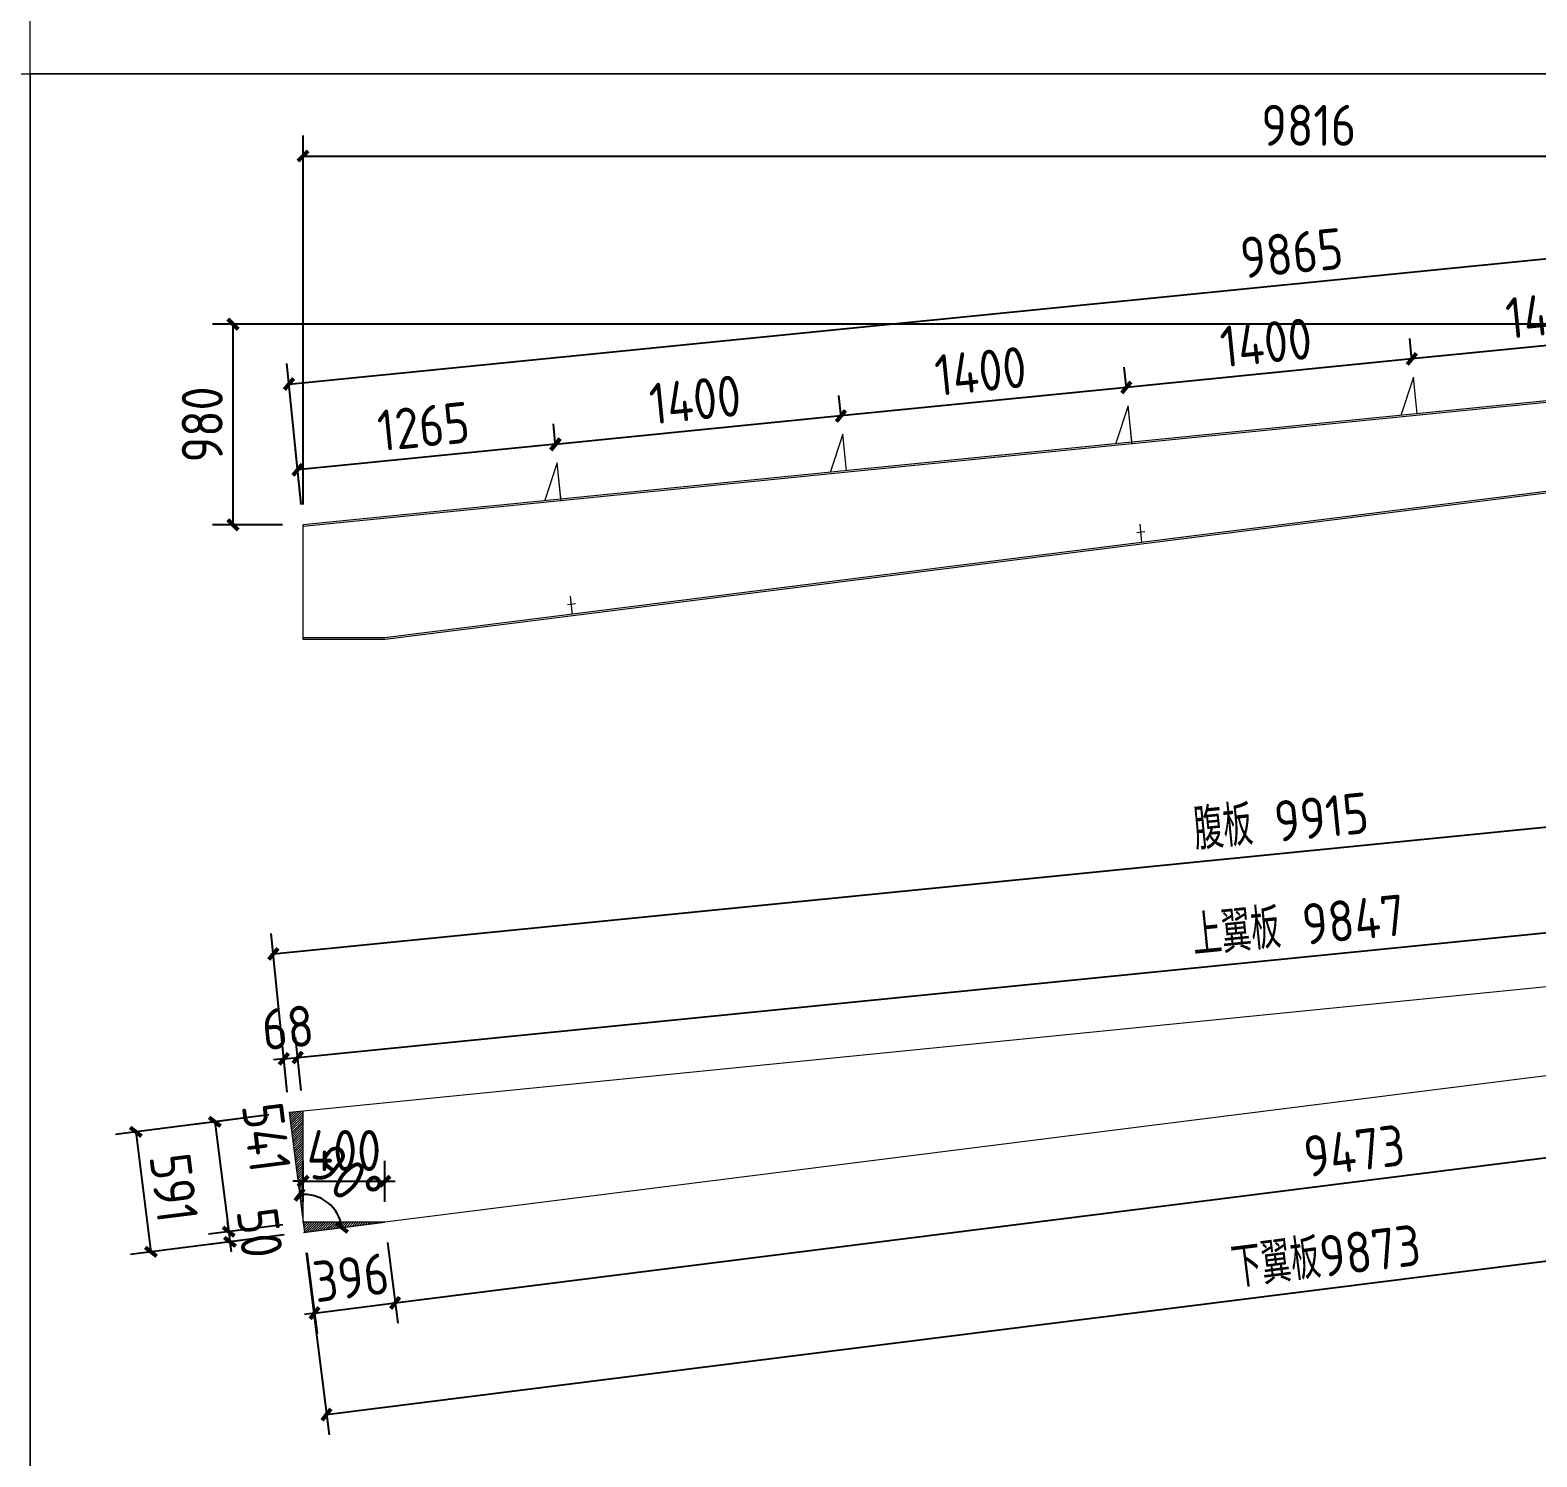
# Model space of a CAD drawing. Extents: x 485428 to 797698, y 56414 to 211814.
# Drawn here: x 763438 to 770791, y 116863 to 123828 of the extents above; entities that cross this region are included whole.
import ezdxf

# ---------------------------------------------------------------- set-up
doc = ezdxf.new("R2010")
doc.units = 0
doc.header["$LTSCALE"] = 1000
doc.header["$MEASUREMENT"] = 0
doc.layers.add('DOTE', color=1, linetype='Continuous')
doc.styles.get("Standard").update_dxf_attribs({"font": 'gbenor.shx', "bigfont": 'gbcbig.shx'})
doc.dimstyles.get("Standard").update_dxf_attribs({"dimscale": 100, "dimtxt": 2, "dimasz": 0.4, "dimexe": 0.5, "dimexo": 1, "dimgap": 0.5, "dimtad": 1, "dimdec": 0, "dimzin": 0, "dimdsep": 46, "dimtxsty": 'Standard', "dimblk": 'ARCHTICK', "dimcen": 0.09, "dimadec": 0, "dimazin": 0, "dimtfac": 1, "dimtdec": 0, "dimtix": 1, "dimtmove": 2, "dimatfit": 3, "dimfxl": 1, "dimtolj": 1, "dimtzin": 0, "dimarcsym": 0})

# ---------------------------------------------------------------- blocks, each defined once
blk = doc.blocks.new('_ArchTick')
at = {"color": 0, "linetype": 'ByBlock', "const_width": 0.4}
blk.add_lwpolyline([(-0.5, -0.5), (0.5, 0.5)], dxfattribs=at)
blk = doc.blocks.new('*D2645')
at = {"color": 3, "lineweight": -2}
for p, q in [((771573, 122372.6), (771564.1, 122461.7)), ((771574.1, 122362.2), (770181, 122222.9)), ((770180, 122233.3), (770171.1, 122322.4))]:
    blk.add_line(p, q, dxfattribs=at)
at = {"layer": 'Defpoints', "color": 0}
for p in [(770181, 122222.9), (771583, 122273.1), (770189.9, 122133.8)]:
    blk.add_point(p, dxfattribs=at)
at = {"color": 3, "lineweight": -2, "xscale": 50, "yscale": 50, "zscale": 50}
for p, rotation in [((771574.1, 122362.2), 5.710593137575612), ((770181, 122222.9), 185.7105931375756)]:
    blk.add_blockref('_ArchTick', p, dxfattribs=dict(at, rotation=rotation))
at = {"color": 0, "lineweight": 15, "insert": (770862.6, 122441.8), "char_height": 200, "attachment_point": 5, "rotation": 5.71059}
blk.add_mtext('\\A1;1400', dxfattribs=at)
blk = doc.blocks.new('*D2646')
at = {"color": 3, "lineweight": -2}
for p, q in [((770180, 122233.3), (770171.1, 122322.4)), ((770181, 122222.9), (768788, 122083.6)), ((768786.9, 122094), (768778, 122183.1))]:
    blk.add_line(p, q, dxfattribs=at)
at = {"layer": 'Defpoints', "color": 0}
for p in [(768788, 122083.6), (770189.9, 122133.8), (768796.9, 121994.5)]:
    blk.add_point(p, dxfattribs=at)
at = {"color": 3, "lineweight": -2, "xscale": 50, "yscale": 50, "zscale": 50}
for p, rotation in [((770181, 122222.9), 5.710593137575612), ((768788, 122083.6), 185.7105931375756)]:
    blk.add_blockref('_ArchTick', p, dxfattribs=dict(at, rotation=rotation))
at = {"color": 0, "lineweight": 15, "insert": (769469.6, 122302.5), "char_height": 200, "attachment_point": 5, "rotation": 5.71059}
blk.add_mtext('\\A1;1400', dxfattribs=at)
blk = doc.blocks.new('*D2647')
at = {"color": 3, "lineweight": -2}
for p, q in [((768786.9, 122094), (768778, 122183.1)), ((768788, 122083.6), (767394.9, 121944.3)), ((767393.9, 121954.7), (767385, 122043.8))]:
    blk.add_line(p, q, dxfattribs=at)
at = {"layer": 'Defpoints', "color": 0}
for p in [(768796.9, 121994.5), (767394.9, 121944.3), (767403.8, 121855.2)]:
    blk.add_point(p, dxfattribs=at)
at = {"color": 3, "lineweight": -2, "xscale": 50, "yscale": 50, "zscale": 50}
for p, rotation in [((768788, 122083.6), 5.710593137575612), ((767394.9, 121944.3), 185.7105931375756)]:
    blk.add_blockref('_ArchTick', p, dxfattribs=dict(at, rotation=rotation))
at = {"color": 0, "lineweight": 15, "insert": (768076.5, 122163.2), "char_height": 200, "attachment_point": 5, "rotation": 5.71059}
blk.add_mtext('\\A1;1400', dxfattribs=at)
blk = doc.blocks.new('*D2648')
at = {"color": 3, "lineweight": -2}
for p, q in [((767393.9, 121954.7), (767385, 122043.8)), ((767394.9, 121944.3), (766001.9, 121805)), ((766000.8, 121815.4), (765991.9, 121904.5))]:
    blk.add_line(p, q, dxfattribs=at)
at = {"layer": 'Defpoints', "color": 0}
for p in [(767403.8, 121855.2), (766001.9, 121805), (766010.8, 121715.9)]:
    blk.add_point(p, dxfattribs=at)
at = {"color": 3, "lineweight": -2, "xscale": 50, "yscale": 50, "zscale": 50}
for p, rotation in [((767394.9, 121944.3), 5.710593137575612), ((766001.9, 121805), 185.7105931375756)]:
    blk.add_blockref('_ArchTick', p, dxfattribs=dict(at, rotation=rotation))
at = {"color": 0, "lineweight": 15, "insert": (766683.5, 122023.9), "char_height": 200, "attachment_point": 5, "rotation": 5.71059}
blk.add_mtext('\\A1;1400', dxfattribs=at)
blk = doc.blocks.new('*D2649')
at = {"color": 3, "lineweight": -2}
for p, q in [((766000.8, 121815.4), (765991.7, 121906.6)), ((764760.1, 121512.5), (764733.2, 121780.8)), ((766001.7, 121807.1), (764743.2, 121681.3))]:
    blk.add_line(p, q, dxfattribs=at)
at = {"layer": 'Defpoints', "color": 0}
for p in [(766010.8, 121715.9), (764743.2, 121681.3), (764770, 121413)]:
    blk.add_point(p, dxfattribs=at)
at = {"color": 3, "lineweight": -2, "xscale": 50, "yscale": 50, "zscale": 50}
for p, rotation in [((766001.7, 121807.1), 5.710593137575612), ((764743.2, 121681.3), 185.7105931375756)]:
    blk.add_blockref('_ArchTick', p, dxfattribs=dict(at, rotation=rotation))
at = {"color": 0, "lineweight": 15, "insert": (765357.5, 121893.4), "char_height": 200, "attachment_point": 5, "rotation": 5.71059}
blk.add_mtext('\\A1;1265', dxfattribs=at)
blk = doc.blocks.new('*D2650')
at = {"color": 3, "lineweight": -2}
for p, q in [((774486, 122392.5), (764328, 122392.5)), ((764428, 122392.5), (764428, 121413)), ((764670, 121413), (764328, 121413))]:
    blk.add_line(p, q, dxfattribs=at)
at = {"layer": 'Defpoints', "color": 0}
for p in [(774586, 122392.5), (764428, 121413), (764770, 121413)]:
    blk.add_point(p, dxfattribs=at)
at = {"color": 3, "lineweight": -2, "xscale": 50, "yscale": 50, "zscale": 50}
for p, rotation in [((764428, 122392.5), 90), ((764428, 121413), 270)]:
    blk.add_blockref('_ArchTick', p, dxfattribs=dict(at, rotation=rotation))
at = {"color": 0, "lineweight": 15, "insert": (764278, 121902.8), "char_height": 200, "attachment_point": 5, "rotation": 90}
blk.add_mtext('\\A1;980', dxfattribs=at)
blk = doc.blocks.new('*D2613')
at = {"color": 3, "lineweight": -2}
for p, q in [((764770, 121513), (764770, 123313.3)), ((774586, 122492.5), (774586, 123313.3)), ((764770, 123213.3), (774586, 123213.3))]:
    blk.add_line(p, q, dxfattribs=at)
at = {"layer": 'Defpoints', "color": 0}
for p in [(774586, 123213.3), (774586, 122392.5), (764770, 121413)]:
    blk.add_point(p, dxfattribs=at)
at = {"color": 3, "lineweight": -2, "xscale": 50, "yscale": 50, "zscale": 50, "rotation": 180}
blk.add_blockref('_ArchTick', (764770, 123213.3), dxfattribs=at)
at = {"color": 3, "lineweight": -2, "xscale": 50, "yscale": 50, "zscale": 50}
blk.add_blockref('_ArchTick', (774586, 123213.3), dxfattribs=at)
at = {"color": 0, "lineweight": 15, "insert": (769678, 123363.3), "char_height": 200, "attachment_point": 5}
blk.add_mtext('\\A1;9816', dxfattribs=at)
blk = doc.blocks.new('*D2614')
at = {"color": 3, "lineweight": -2}
for p, q in [((774576.1, 122492), (774507.5, 123179.4)), ((764701.4, 122100.4), (774517.4, 123079.9)), ((764760.1, 121512.5), (764691.5, 122199.9))]:
    blk.add_line(p, q, dxfattribs=at)
at = {"layer": 'Defpoints', "color": 0}
for p in [(774517.4, 123079.9), (774586, 122392.5), (764770, 121413)]:
    blk.add_point(p, dxfattribs=at)
at = {"color": 3, "lineweight": -2, "xscale": 50, "yscale": 50, "zscale": 50}
for p, rotation in [((774517.4, 123079.9), 5.698456588967893), ((764701.4, 122100.4), 185.6984565889679)]:
    blk.add_blockref('_ArchTick', p, dxfattribs=dict(at, rotation=rotation))
at = {"color": 0, "lineweight": 15, "insert": (769594.5, 122739.4), "char_height": 200, "attachment_point": 5, "rotation": 5.69846}
blk.add_mtext('\\A1;9865', dxfattribs=at)
blk = doc.blocks.new('*D2616')
at = {"color": 0, "lineweight": -2}
blk.add_arc((774609.8, 119198.7), 158.1, 97.20256, 187.18664, dxfattribs=at)
at = {"layer": 'Defpoints', "color": 0}
for p in [(774568, 119529.1), (774514.2, 119324.7), (774609.8, 119198.7), (774568, 119193.5), (765169.5, 118008.4)]:
    blk.add_point(p, dxfattribs=at)
at = {"color": 0, "lineweight": -2, "xscale": 50, "yscale": 50, "zscale": 50}
for p, rotation in [((774589.9, 119355.6), 7.202564799052022), ((774452.9, 119179), 277.1866398519534)]:
    blk.add_blockref('_ArchTick', p, dxfattribs=dict(at, rotation=rotation))
at = {"color": 0, "lineweight": 15, "insert": (774326.8, 119418.3), "char_height": 200, "attachment_point": 5, "rotation": 52.1946}
blk.add_mtext('\\A1;90°', dxfattribs=at)
blk = doc.blocks.new('*D2617')
at = {"color": 3, "lineweight": -2}
for p, q in [((764692.3, 118644.1), (764666.2, 118905.4)), ((764760.1, 118650.9), (764733.9, 118912.2)), ((764676.1, 118805.9), (764626.4, 118800.9)), ((764676.1, 118805.9), (764743.9, 118812.7)), ((764743.9, 118812.7), (764793.6, 118817.7))]:
    blk.add_line(p, q, dxfattribs=at)
at = {"layer": 'Defpoints', "color": 0}
for p in [(764743.9, 118812.7), (764702.2, 118544.6), (764770, 118551.4)]:
    blk.add_point(p, dxfattribs=at)
at = {"color": 3, "lineweight": -2, "xscale": 50, "yscale": 50, "zscale": 50}
for p, rotation in [((764676.1, 118805.9), 5.710593137475294), ((764743.9, 118812.7), 185.7105931374753)]:
    blk.add_blockref('_ArchTick', p, dxfattribs=dict(at, rotation=rotation))
at = {"color": 0, "lineweight": 15, "insert": (764695.1, 118958.6), "char_height": 200, "attachment_point": 5, "rotation": 5.71059}
blk.add_mtext('\\A1;68', dxfattribs=at)
blk = doc.blocks.new('*D2618')
at = {"color": 3, "lineweight": -2}
for p, q in [((774558.1, 119628.6), (774531.7, 119892)), ((764743.9, 118812.7), (774541.7, 119792.5)), ((764760.1, 118650.9), (764733.9, 118912.2))]:
    blk.add_line(p, q, dxfattribs=at)
at = {"layer": 'Defpoints', "color": 0}
for p in [(774541.7, 119792.5), (774568, 119529.1), (764770, 118551.4)]:
    blk.add_point(p, dxfattribs=at)
at = {"color": 3, "lineweight": -2, "xscale": 50, "yscale": 50, "zscale": 50}
for p, rotation in [((774541.7, 119792.5), 5.710593137574898), ((764743.9, 118812.7), 185.7105931375749)]:
    blk.add_blockref('_ArchTick', p, dxfattribs=dict(at, rotation=rotation))
at = {"color": 0, "lineweight": 15, "insert": (769627.2, 119458.4), "char_height": 200, "attachment_point": 5, "rotation": 5.71059}
blk.add_mtext('\\A1;上翼板 9847', dxfattribs=at)
blk = doc.blocks.new('*D2599')
at = {"color": 3, "lineweight": -2}
for p, q in [((774558.1, 119628.6), (774480.9, 120402.1)), ((764625.1, 119318.1), (774490.8, 120302.6)), ((764692.3, 118644.1), (764615.1, 119417.6))]:
    blk.add_line(p, q, dxfattribs=at)
at = {"layer": 'Defpoints', "color": 0}
for p in [(774490.8, 120302.6), (774568, 119529.1), (764702.2, 118544.6)]:
    blk.add_point(p, dxfattribs=at)
at = {"color": 3, "lineweight": -2, "xscale": 50, "yscale": 50, "zscale": 50}
for p, rotation in [((774490.8, 120302.6), 5.698517813264821), ((764625.1, 119318.1), 185.6985178132648)]:
    blk.add_blockref('_ArchTick', p, dxfattribs=dict(at, rotation=rotation))
at = {"color": 0, "lineweight": 15, "insert": (769542.4, 119966.2), "char_height": 200, "attachment_point": 5, "rotation": 5.69852}
blk.add_mtext('\\A1;腹板 9915', dxfattribs=at)
blk = doc.blocks.new('*D2619')
at = {"color": 3, "lineweight": -2}
for p, q in [((765182, 117909.2), (765231.8, 117515.4)), ((764788.8, 117859.5), (764838.6, 117465.7)), ((764826.1, 117564.9), (765219.3, 117614.6)), ((765219.3, 117614.6), (765268.9, 117620.9)), ((764826.1, 117564.9), (764776.5, 117558.7))]:
    blk.add_line(p, q, dxfattribs=at)
at = {"layer": 'Defpoints', "color": 0}
for p in [(764776.3, 117958.7), (765169.5, 118008.4), (765219.3, 117614.6)]:
    blk.add_point(p, dxfattribs=at)
at = {"color": 3, "lineweight": -2, "xscale": 50, "yscale": 50, "zscale": 50}
for p, rotation in [((765219.3, 117614.6), 187.202564799062), ((764826.1, 117564.9), 7.202564799062019)]:
    blk.add_blockref('_ArchTick', p, dxfattribs=dict(at, rotation=rotation))
at = {"color": 0, "lineweight": 15, "insert": (765003.9, 117738.6), "char_height": 200, "attachment_point": 5, "rotation": 7.20256}
blk.add_mtext('\\A1;396', dxfattribs=at)
blk = doc.blocks.new('*D2620')
at = {"color": 3, "lineweight": -2}
for p, q in [((774580.6, 119094.3), (774630, 118703.1)), ((765219.3, 117614.6), (774617.4, 118802.3)), ((765182, 117909.2), (765231.8, 117515.4))]:
    blk.add_line(p, q, dxfattribs=at)
at = {"layer": 'Defpoints', "color": 0}
for p in [(774568, 119193.5), (774617.4, 118802.3), (765169.5, 118008.4)]:
    blk.add_point(p, dxfattribs=at)
at = {"color": 3, "lineweight": -2, "xscale": 50, "yscale": 50, "zscale": 50}
for p, rotation in [((774617.4, 118802.3), 7.202564798976731), ((765219.3, 117614.6), 187.2025647989767)]:
    blk.add_blockref('_ArchTick', p, dxfattribs=dict(at, rotation=rotation))
at = {"color": 0, "lineweight": 15, "insert": (769899.6, 118357.3), "char_height": 200, "attachment_point": 5, "rotation": 7.20256}
blk.add_mtext('\\A1;9473', dxfattribs=at)
blk = doc.blocks.new('*D2622')
at = {"color": 3, "lineweight": -2}
for p, q in [((764603, 118532.1), (764240.1, 118486.2)), ((764339.4, 118498.8), (764407.1, 117962.5)), ((764670.8, 117995.9), (764307.9, 117950))]:
    blk.add_line(p, q, dxfattribs=at)
at = {"layer": 'Defpoints', "color": 0}
for p in [(764702.2, 118544.6), (764407.1, 117962.5), (764770, 118008.4)]:
    blk.add_point(p, dxfattribs=at)
at = {"color": 3, "lineweight": -2, "xscale": 50, "yscale": 50, "zscale": 50}
for p, rotation in [((764339.4, 118498.8), 97.20256479907209), ((764407.1, 117962.5), 277.2025647990721)]:
    blk.add_blockref('_ArchTick', p, dxfattribs=dict(at, rotation=rotation))
at = {"color": 0, "lineweight": 15, "insert": (764591.1, 118422.9), "char_height": 200, "attachment_point": 5, "rotation": 277.20256}
blk.add_mtext('\\A1;541', dxfattribs=at)
blk = doc.blocks.new('*D2623')
at = {"color": 3, "lineweight": -2}
for p, q in [((764670.8, 117995.9), (764307.9, 117950)), ((764407.1, 117962.5), (764400.9, 118012.1)), ((764407.1, 117962.5), (764413.4, 117912.8)), ((764677.1, 117946.2), (764314.2, 117900.3)), ((764413.4, 117912.8), (764419.7, 117863.2))]:
    blk.add_line(p, q, dxfattribs=at)
at = {"layer": 'Defpoints', "color": 0}
for p in [(764770, 118008.4), (764776.3, 117958.7), (764413.4, 117912.8)]:
    blk.add_point(p, dxfattribs=at)
at = {"color": 3, "lineweight": -2, "xscale": 50, "yscale": 50, "zscale": 50}
for p, rotation in [((764407.1, 117962.5), 277.2025647990806), ((764413.4, 117912.8), 97.2025647990806)]:
    blk.add_blockref('_ArchTick', p, dxfattribs=dict(at, rotation=rotation))
at = {"color": 0, "lineweight": 15, "insert": (764559.1, 117956.5), "char_height": 200, "attachment_point": 5, "rotation": 277.20256}
blk.add_mtext('\\A1;50', dxfattribs=at)
blk = doc.blocks.new('*D2625')
at = {"color": 3, "lineweight": -2}
for p, q in [((764603, 118532.1), (763854.5, 118437.5)), ((763953.7, 118450), (764027.8, 117864.1)), ((764677.1, 117946.2), (763928.6, 117851.6))]:
    blk.add_line(p, q, dxfattribs=at)
at = {"layer": 'Defpoints', "color": 0}
for p in [(764702.2, 118544.6), (764776.3, 117958.7), (764027.8, 117864.1)]:
    blk.add_point(p, dxfattribs=at)
at = {"color": 3, "lineweight": -2, "xscale": 50, "yscale": 50, "zscale": 50}
for p, rotation in [((763953.7, 118450), 97.20256479907765), ((764027.8, 117864.1), 277.2025647990777)]:
    blk.add_blockref('_ArchTick', p, dxfattribs=dict(at, rotation=rotation))
at = {"color": 0, "lineweight": 15, "insert": (764139.6, 118175.9), "char_height": 200, "attachment_point": 5, "rotation": 277.20256}
blk.add_mtext('\\A1;591', dxfattribs=at)
blk = doc.blocks.new('*D2600')
at = {"color": 3, "lineweight": -2}
for p, q in [((774580.5, 119094.3), (774692.6, 118205.5)), ((764884.4, 117069.4), (774680.1, 118304.7)), ((764784.8, 117859), (764896.9, 116970.2))]:
    blk.add_line(p, q, dxfattribs=at)
at = {"layer": 'Defpoints', "color": 0}
for p in [(774568, 119193.5), (774680.1, 118304.7), (764772.3, 117958.2)]:
    blk.add_point(p, dxfattribs=at)
at = {"color": 3, "lineweight": -2, "xscale": 50, "yscale": 50, "zscale": 50}
for p, rotation in [((774680.1, 118304.7), 7.187285581292868), ((764884.4, 117069.4), 187.1872855812929)]:
    blk.add_blockref('_ArchTick', p, dxfattribs=dict(at, rotation=rotation))
at = {"color": 0, "lineweight": 15, "insert": (769762.7, 117842.4), "char_height": 200, "attachment_point": 5, "rotation": 7.18729}
blk.add_mtext('\\A1;下翼板9873', dxfattribs=at)
blk = doc.blocks.new('*D2611')
at = {"color": 0, "lineweight": -2}
blk.add_arc((764776.3, 117958.7), 185.2, 7.20256, 97.20256, dxfattribs=at)
at = {"layer": 'Defpoints', "color": 0}
for p in [(764702.2, 118544.6), (764923.8, 118070.7), (764776.3, 117958.7), (764776.3, 117958.7), (765169.5, 118008.4)]:
    blk.add_point(p, dxfattribs=at)
at = {"color": 0, "lineweight": -2, "xscale": 50, "yscale": 50, "zscale": 50}
for p, rotation in [((764753.1, 118142.4), 187.2025647990747), ((764960, 117981.9), 277.2025647990429)]:
    blk.add_blockref('_ArchTick', p, dxfattribs=dict(at, rotation=rotation))
at = {"color": 0, "lineweight": 15, "insert": (764981.7, 118223.5), "char_height": 200, "attachment_point": 5, "rotation": 322.20256}
blk.add_mtext('\\A1;90°', dxfattribs=at)
blk = doc.blocks.new('*D2612')
at = {"color": 3, "lineweight": -2}
for p, q in [((764770, 118108.4), (764770, 118308.5)), ((765169.5, 118108.4), (765169.5, 118308.5)), ((764770, 118208.5), (764720, 118208.5)), ((764770, 118208.5), (765169.5, 118208.5)), ((765169.5, 118208.5), (765219.5, 118208.5))]:
    blk.add_line(p, q, dxfattribs=at)
at = {"layer": 'Defpoints', "color": 0}
for p in [(765169.5, 118208.5), (764770, 118008.4), (765169.5, 118008.4)]:
    blk.add_point(p, dxfattribs=at)
at = {"color": 3, "lineweight": -2, "xscale": 50, "yscale": 50, "zscale": 50}
blk.add_blockref('_ArchTick', (764770, 118208.5), dxfattribs=at)
at = {"color": 3, "lineweight": -2, "xscale": 50, "yscale": 50, "zscale": 50, "rotation": 180}
blk.add_blockref('_ArchTick', (765169.5, 118208.5), dxfattribs=at)
at = {"color": 0, "lineweight": 15, "insert": (764969.8, 118358.5), "char_height": 200, "attachment_point": 5}
blk.add_mtext('\\A1;400', dxfattribs=at)

msp = doc.modelspace()

# ---------------------------------------------------------------- hatches: boundary and pattern name
at = {"lineweight": 15}
h = msp.add_hatch(dxfattribs=at)
h.set_pattern_fill('ANSI31', color=256, scale=5, style=0)
h.set_pattern_definition([(45, (-21, -31500), (-5.612660076, 5.612660076), [])])
h.paths.add_polyline_path([(764770, 118551.4), (764702.2, 118544.6), (764770, 118008.4)])
h.paths.add_polyline_path([(764770, 118008.4), (764776.3, 117958.7), (765169.5, 118008.4)])

# ---------------------------------------------------------------- linework, layer by layer
for p, q in [((774586, 122392.5), (764770, 121413)), ((774586, 122384.5), (764770, 121405)), ((774568, 122047), (765169.5, 120861.9)), ((774568, 122039), (765170, 120853.9)), ((768878.6, 121378.4), (768838.9, 121373.4)), ((766099.7, 121027.2), (766060, 121022.2)), ((765169.5, 120861.9), (764770, 120861.9)), ((765170, 120853.9), (764770, 120853.9)), ((774568, 119529.1), (764770, 118551.4)), ((774568, 119193.5), (765169.5, 118008.4)), ((764770, 118551.4), (764702.2, 118544.6)), ((764702.2, 118544.6), (764776.3, 117958.7)), ((765169.5, 118008.4), (764770, 118008.4)), ((764772.3, 117958.2), (765169.5, 118008.4))]:
    msp.add_line(p, q, dxfattribs=at)
at = {"color": 2, "lineweight": 15}
for p, q in [((770189.9, 122133.8), (770128.2, 121946.7)), ((770207.8, 121954.7), (770189.9, 122133.8)), ((770207.8, 121954.7), (770189.9, 122133.8)), ((768796.9, 121994.5), (768735.2, 121807.4)), ((768814.8, 121815.4), (768796.9, 121994.5)), ((768815.6, 121807.4), (768796.9, 121994.5)), ((767403.8, 121855.2), (767342.1, 121668.1)), ((767421.7, 121676.1), (767403.8, 121855.2)), ((767421.7, 121676.1), (767403.8, 121855.2)), ((766010.8, 121715.9), (765949.1, 121528.8)), ((766028.7, 121536.8), (766010.8, 121715.9)), ((766029.5, 121528.8), (766010.8, 121715.9)), ((768863.7, 121326.1), (768854.8, 121415.7)), ((766084.9, 120975), (766075.9, 121064.6))]:
    msp.add_line(p, q, dxfattribs=at)
at = {"lineweight": 15}
for points in [[(763438.1, 134114.2), (778288.1, 134114.2), (778288.1, 123614.2), (763438.1, 123614.2)], [(748588.1, 123614.2), (763438.1, 123614.2), (763438.1, 113114.2), (748588.1, 113114.2)], [(763438.1, 123614.2), (778288.1, 123614.2), (778288.1, 113114.2), (763438.1, 113114.2)]]:
    msp.add_lwpolyline(points, close=True, dxfattribs=at)
at = {"layer": 'DOTE', "lineweight": 15}
for p, q in [((764770, 120853.9), (764770, 121413)), ((764770, 118008.4), (764770, 118551.4))]:
    msp.add_line(p, q, dxfattribs=at)

# ---------------------------------------------------------------- dimensions: what is measured, and where the dimension line sits
at = {"lineweight": 15}
dim = msp.add_linear_dim(base=(774586, 123213.3), p1=(764770, 121413), p2=(774586, 122392.5), dimstyle='Standard', override={"dimtxt": 2, "dimasz": 0.5, "dimexe": 1, "dimexo": 1, "dimclrd": 3, "dimclre": 3}, dxfattribs=at)
dim.commit()
dim.dimension.update_dxf_attribs({"geometry": '*D2613', "text_midpoint": (769678, 123363.3)})
for p1, p2, distance, picture, middle in [((764770, 121413), (774586, 122392.5), 690.8, '*D2614', (769594.5, 122739.4)), ((764702.2, 118544.6), (764770, 118551.4), 262.6, '*D2617', (764695.1, 118958.6)), ((764702.2, 118544.6), (764776.3, 117958.7), -754.5, '*D2625', (764139.6, 118175.9)), ((764776.3, 117958.7), (765169.5, 118008.4), -396.9, '*D2619', (765003.9, 117738.6))]:
    dim = msp.add_aligned_dim(p1=p1, p2=p2, distance=distance, dimstyle='Standard', override={"dimtxt": 2, "dimasz": 0.5, "dimexe": 1, "dimexo": 1, "dimclrd": 3, "dimclre": 3}, dxfattribs=at)
    dim.commit()
    dim.dimension.update_dxf_attribs({"geometry": picture, "text_midpoint": middle})
for base, p1, p2, angle, picture, middle in [((770181, 122222.9), (771583, 122273.1), (770189.9, 122133.8), 5.71059, '*D2645', (770862.6, 122441.8)), ((768788, 122083.6), (770189.9, 122133.8), (768796.9, 121994.5), 5.71059, '*D2646', (769469.6, 122302.5)), ((764428.020044, 121413.0067655), (774586.0132671, 122392.5067655), (764770.0132671, 121413.0067655), 90, '*D2650', (764278.020044, 121902.7567655)), ((767394.9, 121944.3), (768796.9, 121994.5), (767403.8, 121855.2), 5.71059, '*D2647', (768076.5, 122163.2)), ((766001.9, 121805), (767403.8, 121855.2), (766010.8, 121715.9), 5.71059, '*D2648', (766683.5, 122023.9)), ((764743.2, 121681.3), (766010.8, 121715.9), (764770, 121413), 5.71059, '*D2649', (765357.5, 121893.4)), ((774617.4, 118802.3), (765169.5, 118008.4), (774568, 119193.5), 187.20256, '*D2620', (769899.6, 118357.3)), ((764413.4, 117912.8), (764770, 118008.4), (764776.3, 117958.7), 97.20256, '*D2623', (764559.1, 117956.5))]:
    dim = msp.add_linear_dim(base=base, p1=p1, p2=p2, angle=angle, dimstyle='Standard', override={"dimtxt": 2, "dimasz": 0.5, "dimexe": 1, "dimexo": 1, "dimclrd": 3, "dimclre": 3}, dxfattribs=at)
    dim.commit()
    dim.dimension.update_dxf_attribs({"geometry": picture, "text_midpoint": middle})
for p1, p2, distance, text, picture, middle in [((764702.2, 118544.6), (774568, 119529.1), 777.3, '腹板 9915', '*D2599', (769542.4, 119966.2)), ((764772.3, 117958.2), (774568, 119193.5), -895.8, '下翼板9873', '*D2600', (769762.7, 117842.4)), ((764770, 118008.4), (765169.5, 118008.4), 200.1, '400', '*D2612', (764969.8, 118358.5))]:
    dim = msp.add_aligned_dim(p1=p1, p2=p2, distance=distance, text=text, dimstyle='Standard', override={"dimtxt": 2, "dimasz": 0.5, "dimexe": 1, "dimexo": 1, "dimclrd": 3, "dimclre": 3}, dxfattribs=at)
    dim.commit()
    dim.dimension.update_dxf_attribs({"geometry": picture, "text_midpoint": middle})
dim = msp.add_linear_dim(base=(774541.7, 119792.5), p1=(764770, 118551.4), p2=(774568, 119529.1), angle=185.71059, text='上翼板 9847', dimstyle='Standard', override={"dimtxt": 2, "dimasz": 0.5, "dimexe": 1, "dimexo": 1, "dimclrd": 3, "dimclre": 3}, dxfattribs=at)
dim.commit()
dim.dimension.update_dxf_attribs({"geometry": '*D2618', "text_midpoint": (769627.2, 119458.4)})
at = {"color": 1, "lineweight": 15}
for base, line1, line2, override, picture, middle in [((774514.2, 119324.7), ((774568, 119193.5), (765169.5, 118008.4)), ((774568, 119529.1), (774609.8, 119198.7)), {"dimtxt": 2, "dimasz": 0.5, "dimgap": 1}, '*D2616', (774326.8, 119418.3)), ((764923.8, 118070.7), ((764776.3, 117958.7), (765169.5, 118008.4)), ((764702.2, 118544.6), (764776.3, 117958.7)), {"dimtxt": 2, "dimasz": 0.5, "dimgap": 0.5}, '*D2611', (764981.7, 118223.5))]:
    dim = msp.add_angular_dim_2l(base=base, line1=line1, line2=line2, dimstyle='Standard', override=override, dxfattribs=at)
    dim.commit()
    dim.dimension.update_dxf_attribs({"geometry": picture, "text_midpoint": middle})
at = {"lineweight": 15}
dim = msp.add_linear_dim(base=(764407.1205, 117962.5293), p1=(764702.2453, 118544.6358), p2=(764770.0133, 118008.3898), angle=277.20256, dimstyle='Standard', override={"dimtxt": 2, "dimasz": 0.5, "dimexe": 1, "dimexo": 1, "dimclrd": 3, "dimclre": 3}, dxfattribs=at)
dim.commit()
dim.dimension.update_dxf_attribs({"geometry": '*D2622', "text_midpoint": (764591.0757, 118422.9289), "dimtype": 161})

doc.saveas('drawing.dxf')
